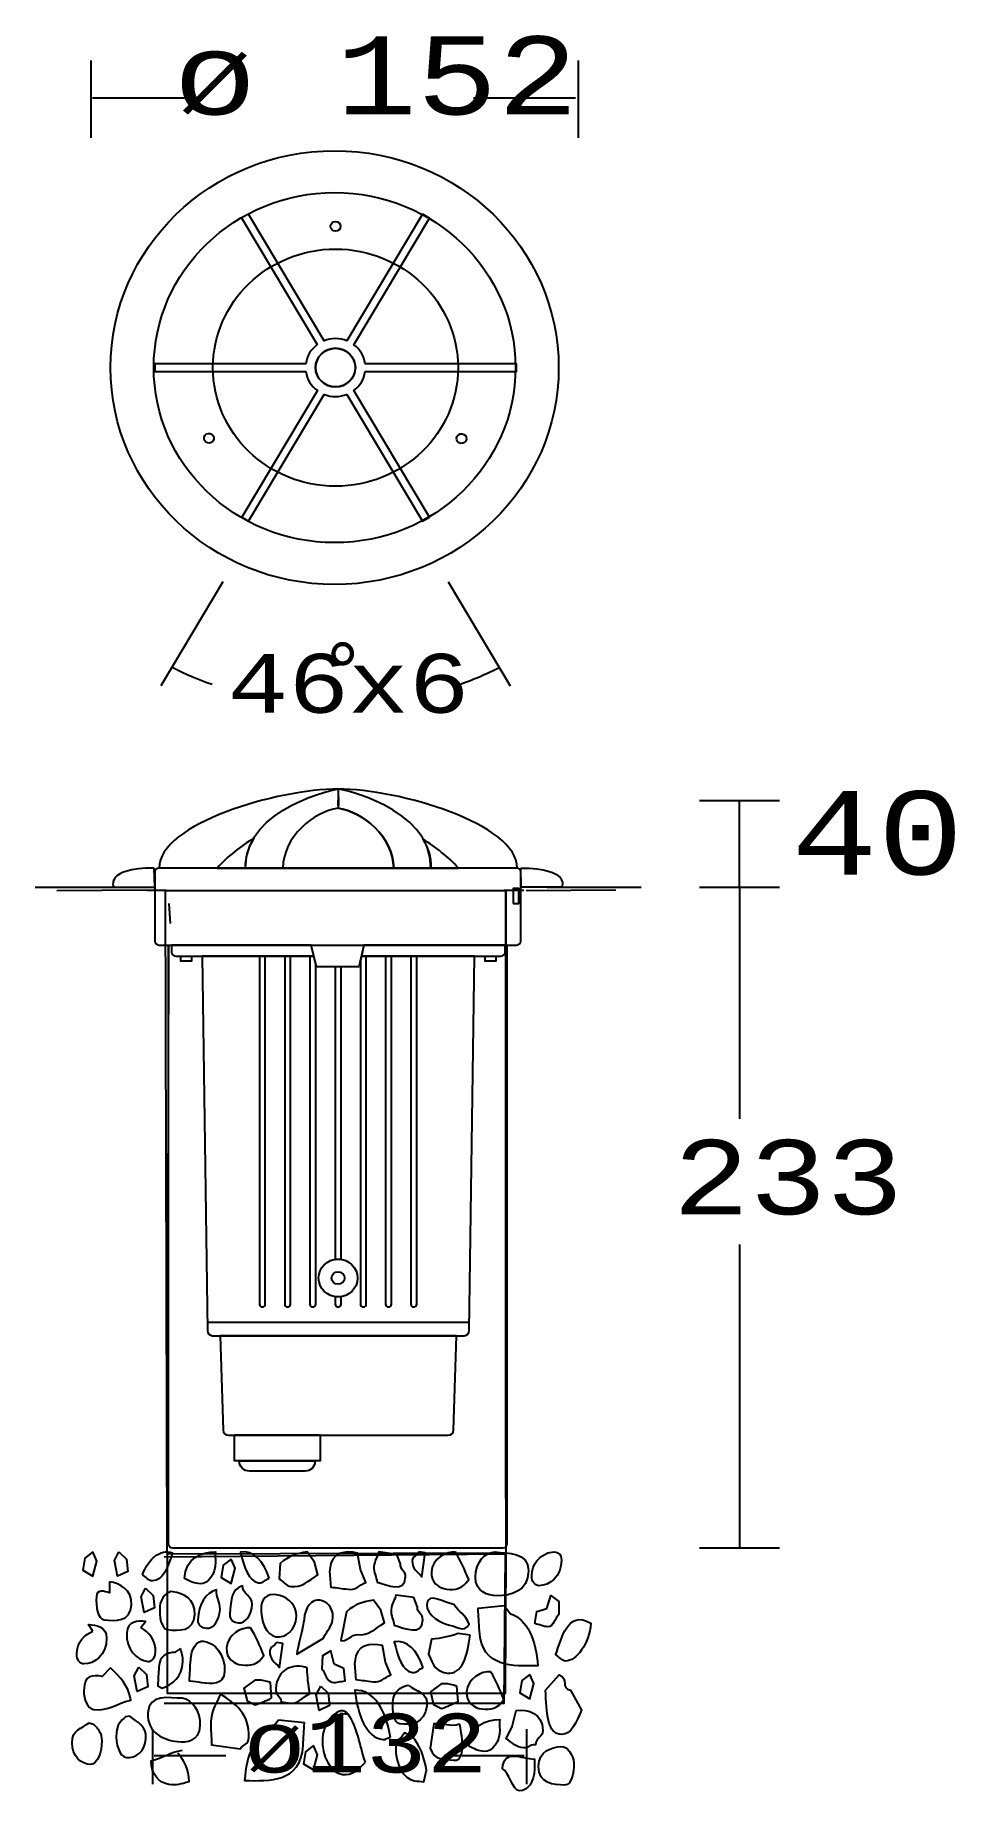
# Model space of a CAD drawing. Extents: x 29 to 158, y 38 to 285.
import ezdxf

# ---------------------------------------------------------------- set-up
doc = ezdxf.new("R2010")
doc.units = 0
doc.layers.add('LIVELLO_1', color=160, linetype='Continuous')
doc.styles.add('STD', font='txt')

# ---------------------------------------------------------------- blocks, each defined once
blk = doc.blocks.new('AI9-BLK2')
at = {"layer": 'LIVELLO_1', "color": 7}
blk.add_line((1.22, -5.87), (2.35, -6.02), dxfattribs=at)
for points in [[(-33.53, 16.79), (-34.66, 15.94), (-34.94, 14.23), (-33.53, 13.37), (-32.96, 15.51)], [(-29.89, 16.79), (-28.81, 15.79), (-28.62, 14.05), (-30.08, 13.39), (-30.52, 15.59)], [(-23.03, 16.51), (24.5, 16.68), (24.41, -3.12), (-23.04, -3.12)], [(-14.08, 15.78), (-15.21, 14.93), (-15.49, 13.22), (-14.08, 12.36), (-13.52, 14.5)], [(-26.13, 11.68), (-25.06, 10.68), (-24.87, 8.94), (-26.33, 8.27), (-26.77, 10.47)], [(-27.09, 0.58), (-26.01, -0.42), (-25.83, -2.16), (-27.29, -2.83), (-27.72, -0.62)], [(-1.51, -2.07), (-0.44, -3.08), (-0.26, -4.82), (-1.71, -5.48), (-2.15, -3.28)], [(27.89, -0.44), (26.76, -1.3), (26.48, -3), (27.89, -3.86), (28.45, -1.72)], [(-2.52, -10.44), (-3.66, -11.3), (-3.94, -13.01), (-2.52, -13.86), (-1.96, -11.72)]]:
    blk.add_lwpolyline(points, close=True, dxfattribs=at)
for points, knots in [([(30.42, 16.66), (29.31, 16.16), (28.16, 15.23), (28.16, 13.42), (28.16, 12.68), (28.65, 12.05), (29.14, 12.05), (30.7, 12.05), (32.35, 13.3), (32.35, 15.66), (32.35, 17.34), (30.42, 16.66), (30.42, 16.66)], [0, 0, 0, 0, 1, 1, 1, 2, 2, 2, 3, 3, 3, 4, 4, 4, 4]), ([(-26.58, 13.57), (-26.09, 13.36), (-25.73, 12.72), (-25.17, 12.72), (-23.69, 12.72), (-22.98, 14.64), (-22.35, 16.68), (-24.11, 17.21), (-25.66, 15.93), (-26.58, 13.57)], [0, 0, 0, 0, 1, 1, 1, 2, 2, 2, 3, 3, 3, 3]), ([(-20.66, 13.06), (-19.84, 12.69), (-19.31, 12.32), (-18.44, 12.32), (-17.3, 12.32), (-16.31, 13.62), (-16.31, 15.37), (-16.31, 15.93), (-16.35, 16.23), (-16.31, 16.79), (-18.24, 16.79), (-20.5, 15.99), (-20.66, 13.06)], [0, 0, 0, 0, 1, 1, 1, 2, 2, 2, 3, 3, 3, 4, 4, 4, 4]), ([(-8.74, 13.11), (-9.24, 12.96), (-9.63, 12.37), (-10.2, 12.44), (-11.67, 12.64), (-12.27, 14.65), (-12.78, 16.76), (-10.99, 17.06), (-9.52, 15.57), (-8.74, 13.11)], [0, 0, 0, 0, 1, 1, 1, 2, 2, 2, 3, 3, 3, 3]), ([(-2.38, 15.37), (-2.38, 15.37), (-1.91, 13.59), (-1.91, 13.59), (-3.24, 12.69), (-4.22, 11.75), (-5.69, 11.95), (-6.39, 12.04), (-6.72, 12.62), (-7.33, 13.02), (-7.33, 13.02), (-7.21, 15.15), (-7.21, 15.15), (-6.01, 16.28), (-4.86, 16.56), (-3.43, 16.79), (-3.43, 16.79), (-2.38, 15.37), (-2.38, 15.37)], [0, 0, 0, 0, 1, 1, 1, 2, 2, 2, 3, 3, 3, 4, 4, 4, 5, 5, 5, 6, 6, 6, 6]), ([(4.08, 14.31), (4.08, 14.31), (4.83, 12.5), (4.83, 12.5), (3.88, 12.09), (3.35, 11.41), (2.36, 11.54), (1.38, 11.67), (0.88, 11.73), (-0.1, 11.86), (-0.11, 12.83), (-0.29, 13.39), (-0.24, 14.35), (-0.1, 16.8), (2.05, 17.05), (3.65, 16.62), (3.65, 16.62), (4.08, 14.31), (4.08, 14.31)], [0, 0, 0, 0, 1, 1, 1, 2, 2, 2, 3, 3, 3, 4, 4, 4, 5, 5, 5, 6, 6, 6, 6]), ([(9.69, 15.11), (9.64, 14.26), (10.48, 14.14), (10.43, 13.29), (10.29, 10.95), (7.95, 12.12), (6.42, 12.54), (6.32, 13.3), (5.93, 13.89), (5.98, 14.74), (6.03, 15.59), (6.48, 16.07), (6.66, 16.79), (6.66, 16.79), (9.2, 16.46), (9.2, 16.46), (9.2, 16.46), (9.69, 15.11), (9.69, 15.11)], [0, 0, 0, 0, 1, 1, 1, 2, 2, 2, 3, 3, 3, 4, 4, 4, 5, 5, 5, 6, 6, 6, 6]), ([(12.29, 16.79), (12.29, 16.79), (13.2, 16.68), (13.2, 16.68), (13.2, 16.68), (12.72, 13.31), (12.72, 13.31), (12.13, 14.03), (11.3, 14.45), (11.37, 15.63), (11.41, 16.27), (12.12, 16.28), (12.29, 16.79)], [0, 0, 0, 0, 1, 1, 1, 2, 2, 2, 3, 3, 3, 4, 4, 4, 4]), ([(17.43, 16.78), (18.26, 15.48), (18.66, 14.43), (19.31, 12.91), (18.41, 11.59), (17.45, 11.41), (16.18, 11.57), (15.16, 11.71), (13.96, 12.43), (14.05, 13.98), (14.16, 15.84), (16.2, 16.94), (17.43, 16.78)], [0, 0, 0, 0, 1, 1, 1, 2, 2, 2, 3, 3, 3, 4, 4, 4, 4]), ([(23.01, 16.79), (21.61, 16.79), (20.25, 15.37), (20.25, 13.25), (20.25, 11.2), (21.98, 10.64), (23.33, 10.64), (25.22, 10.64), (27.69, 11.26), (27.69, 14.12), (27.69, 16.85), (24.81, 16.61), (23.01, 16.79)], [0, 0, 0, 0, 1, 1, 1, 2, 2, 2, 3, 3, 3, 4, 4, 4, 4]), ([(-31.19, 12.6), (-29.76, 12.35), (-27.99, 11.55), (-28.12, 9.38), (-28.26, 6.96), (-30.36, 7.06), (-31.95, 7.27), (-32.89, 7.39), (-33.12, 9.1), (-33.04, 10.53), (-32.98, 11.65), (-31.92, 11.22), (-31.19, 11.06), (-31.19, 11.06), (-31.19, 12.6), (-31.19, 12.6)], [0, 0, 0, 0, 1, 1, 1, 2, 2, 2, 3, 3, 3, 4, 4, 4, 5, 5, 5, 5]), ([(-22.28, 11.21), (-20.85, 10.96), (-19.08, 10.17), (-19.2, 8), (-19.34, 5.58), (-21.44, 5.67), (-23.04, 5.88), (-23.98, 6.01), (-24.21, 7.72), (-24.13, 9.15), (-24.06, 10.26), (-23.01, 11.38), (-22.28, 11.21)], [0, 0, 0, 0, 1, 1, 1, 2, 2, 2, 3, 3, 3, 4, 4, 4, 4]), ([(-15.66, 8.68), (-15.75, 7.13), (-16.6, 5.93), (-17.63, 6.07), (-18.16, 6.14), (-18.84, 6.42), (-18.8, 7.22), (-18.66, 9.52), (-17.63, 11.06), (-16.16, 11.49), (-16.22, 10.38), (-15.6, 9.8), (-15.66, 8.68)], [0, 0, 0, 0, 1, 1, 1, 2, 2, 2, 3, 3, 3, 4, 4, 4, 4]), ([(-11.14, 9.44), (-11.23, 7.89), (-12.08, 6.69), (-13.11, 6.82), (-13.64, 6.89), (-14.32, 7.18), (-14.28, 7.98), (-14.14, 10.27), (-13.97, 11.6), (-12.49, 12.03), (-12.56, 10.92), (-11.08, 10.55), (-11.14, 9.44)], [0, 0, 0, 0, 1, 1, 1, 2, 2, 2, 3, 3, 3, 4, 4, 4, 4]), ([(-4.92, 7.75), (-5.04, 5.71), (-6.46, 4.71), (-7.81, 4.88), (-9.16, 5.06), (-9.99, 7.11), (-9.87, 9.15), (-9.7, 12.13), (-4.75, 10.72), (-4.92, 7.75)], [0, 0, 0, 0, 1, 1, 1, 2, 2, 2, 3, 3, 3, 3]), ([(0.2, 7.63), (0.13, 6.25), (-0.61, 5.81), (-1.1, 4.69), (-1.1, 4.69), (-4.87, 2.42), (-4.87, 2.42), (-4.82, 3.27), (-3.9, 6.46), (-3.85, 7.31), (-3.75, 9.01), (-2.76, 10.17), (-1.64, 10.02), (-0.73, 9.9), (0.28, 9.01), (0.2, 7.63)], [0, 0, 0, 0, 1, 1, 1, 2, 2, 2, 3, 3, 3, 4, 4, 4, 5, 5, 5, 5]), ([(6.97, 8.61), (6.97, 8.61), (7.44, 6.83), (7.44, 6.83), (6.11, 5.93), (5.13, 4.99), (3.66, 5.18), (2.95, 5.27), (1.93, 3.95), (1.32, 4.35), (1.32, 4.35), (2.14, 8.39), (2.14, 8.39), (3.34, 9.52), (4.49, 9.79), (5.92, 10.03), (5.92, 10.03), (6.97, 8.61), (6.97, 8.61)], [0, 0, 0, 0, 1, 1, 1, 2, 2, 2, 3, 3, 3, 4, 4, 4, 5, 5, 5, 6, 6, 6, 6]), ([(12.1, 9.05), (12.05, 8.2), (12.89, 8.08), (12.84, 7.23), (12.71, 4.89), (10.37, 6.06), (8.83, 6.48), (8.73, 7.24), (8.34, 7.83), (8.39, 8.68), (8.44, 9.53), (8.89, 10.01), (9.08, 10.73), (9.08, 10.73), (11.61, 10.4), (11.61, 10.4), (11.61, 10.4), (12.1, 9.05), (12.1, 9.05)], [0, 0, 0, 0, 1, 1, 1, 2, 2, 2, 3, 3, 3, 4, 4, 4, 5, 5, 5, 6, 6, 6, 6]), ([(17.23, 9.42), (18.06, 8.12), (18.73, 8.17), (19.39, 6.65), (18.49, 5.33), (17.86, 6.36), (16.59, 6.52), (15.57, 6.66), (13.32, 7.87), (13.41, 9.42), (13.52, 11.28), (16, 9.58), (17.23, 9.42)], [0, 0, 0, 0, 1, 1, 1, 2, 2, 2, 3, 3, 3, 4, 4, 4, 4]), ([(30.29, 8.85), (30.29, 8.85), (28.88, 8.42), (28.88, 8.42), (28.88, 8.42), (28.6, 6.71), (28.6, 6.71), (29.3, 6.6), (29.73, 6.28), (30.43, 6.28), (31.21, 6.28), (31.42, 7.46), (31.99, 7.99), (31.99, 7.99), (31.99, 9.81), (31.99, 9.81), (31.99, 9.81), (30.86, 10.66), (30.86, 10.66), (30.86, 10.66), (30.29, 8.85), (30.29, 8.85)], [0, 0, 0, 0, 1, 1, 1, 2, 2, 2, 3, 3, 3, 4, 4, 4, 5, 5, 5, 6, 6, 6, 7, 7, 7, 7]), ([(24.28, 9.26), (24.28, 9.26), (20.62, 8.88), (20.62, 8.88), (20.69, 7.61), (20.73, 6.97), (20.8, 5.69), (21.1, 0.47), (25.55, 0.74), (29.02, 0.77), (28.81, 4.39), (27.51, 7.33), (25.2, 8.1), (25.2, 8.1), (24.28, 9.26), (24.28, 9.26)], [0, 0, 0, 0, 1, 1, 1, 2, 2, 2, 3, 3, 3, 4, 4, 4, 5, 5, 5, 5]), ([(31.51, 2.31), (32, 2.1), (32.36, 1.45), (32.92, 1.45), (34.4, 1.45), (36.3, 3.87), (36.46, 6.77), (33.14, 8.7), (32.43, 4.66), (31.51, 2.31)], [0, 0, 0, 0, 1, 1, 1, 2, 2, 2, 3, 3, 3, 3]), ([(-33.55, 5.64), (-34.66, 5.14), (-35.81, 4.21), (-35.81, 2.4), (-35.81, 1.66), (-35.32, 1.04), (-34.83, 1.04), (-33.26, 1.04), (-31.62, 2.28), (-31.62, 4.65), (-31.62, 6.32), (-33.06, 6.57), (-34.17, 6.57), (-34.17, 6.57), (-33.55, 5.64), (-33.55, 5.64)], [0, 0, 0, 0, 1, 1, 1, 2, 2, 2, 3, 3, 3, 4, 4, 4, 5, 5, 5, 5]), ([(-26.79, 6.16), (-25.72, 5.51), (-24.62, 4.44), (-24.73, 2.64), (-24.77, 1.89), (-25.3, 1.34), (-25.79, 1.4), (-27.34, 1.61), (-28.91, 3.07), (-28.77, 5.42), (-28.68, 7.09), (-27.23, 7.15), (-26.12, 7.01), (-26.12, 7.01), (-26.79, 6.16), (-26.79, 6.16)], [0, 0, 0, 0, 1, 1, 1, 2, 2, 2, 3, 3, 3, 4, 4, 4, 5, 5, 5, 5]), ([(-11.37, 6.11), (-10.54, 4.82), (-10.15, 3.76), (-9.49, 2.24), (-10.39, 0.93), (-11.35, 0.74), (-12.62, 0.91), (-13.65, 1.05), (-14.84, 1.76), (-14.75, 3.31), (-14.64, 5.17), (-12.6, 6.28), (-11.37, 6.11)], [0, 0, 0, 0, 1, 1, 1, 2, 2, 2, 3, 3, 3, 4, 4, 4, 4]), ([(19.49, 5.09), (19.17, 2.02), (18.31, -0.5), (16.27, -0.23), (14.87, -0.04), (14.34, 0.62), (13.67, 2.43), (13.67, 2.43), (14.07, 4.52), (14.07, 4.52), (15.57, 4.64), (16.36, 4.86), (17.8, 5.31), (17.8, 5.31), (19.49, 5.09), (19.49, 5.09)], [0, 0, 0, 0, 1, 1, 1, 2, 2, 2, 3, 3, 3, 4, 4, 4, 5, 5, 5, 5]), ([(-21.23, 3.24), (-21.06, 2.53), (-20.84, 2.13), (-20.88, 1.38), (-21.01, -0.85), (-22.34, -1.79), (-23.78, -2.35), (-23.78, -2.35), (-24.42, -2.02), (-24.42, -2.02), (-24.36, -0.97), (-24.33, -0.41), (-24.26, 0.64), (-24.18, 2.19), (-23.08, 2.67), (-22.04, 2.66), (-22.04, 2.66), (-21.23, 3.24), (-21.23, 3.24)], [0, 0, 0, 0, 1, 1, 1, 2, 2, 2, 3, 3, 3, 4, 4, 4, 5, 5, 5, 6, 6, 6, 6]), ([(-17.99, 4.24), (-18.94, 4.37), (-19.71, 3.1), (-19.79, 1.68), (-19.86, 0.5), (-19.9, -0.18), (-19.97, -1.36), (-19.27, -1.45), (-18.9, -1.5), (-18.21, -1.59), (-16.9, -1.77), (-15.14, -2), (-15.02, -0.02), (-14.88, 2.4), (-16.4, 4.03), (-17.99, 4.24)], [0, 0, 0, 0, 1, 1, 1, 2, 2, 2, 3, 3, 3, 4, 4, 4, 5, 5, 5, 5]), ([(-7.75, 4.05), (-7.75, 4.05), (-6.84, 3.92), (-6.84, 3.92), (-6.84, 3.92), (-7.32, 0.55), (-7.32, 0.55), (-7.92, 1.28), (-8.74, 1.71), (-8.67, 2.88), (-8.64, 3.52), (-7.93, 3.53), (-7.75, 4.05)], [0, 0, 0, 0, 1, 1, 1, 2, 2, 2, 3, 3, 3, 4, 4, 4, 4]), ([(0.38, 1), (0.38, 1), (1.76, 0.39), (1.76, 0.39), (1.76, 0.39), (1.94, -1.35), (1.94, -1.35), (1.23, -1.37), (0.79, -1.63), (0.09, -1.53), (-0.68, -1.43), (-0.82, -0.23), (-1.36, 0.37), (-1.36, 0.37), (-1.25, 2.18), (-1.25, 2.18), (-1.25, 2.18), (-0.08, 2.89), (-0.08, 2.89), (-0.08, 2.89), (0.38, 1), (0.38, 1)], [0, 0, 0, 0, 1, 1, 1, 2, 2, 2, 3, 3, 3, 4, 4, 4, 5, 5, 5, 6, 6, 6, 7, 7, 7, 7]), ([(7.59, 1.31), (7.59, 1.31), (8.34, -0.5), (8.34, -0.5), (7.39, -0.91), (6.86, -1.59), (5.88, -1.46), (4.89, -1.33), (4.4, -1.26), (3.41, -1.14), (3.4, -0.17), (3.22, 0.39), (3.27, 1.35), (3.41, 3.8), (5.56, 4.05), (7.16, 3.62), (7.16, 3.62), (7.59, 1.31), (7.59, 1.31)], [0, 0, 0, 0, 1, 1, 1, 2, 2, 2, 3, 3, 3, 4, 4, 4, 5, 5, 5, 6, 6, 6, 6]), ([(12.88, 0.51), (12.38, 0.37), (11.99, -0.23), (11.42, -0.15), (9.95, 0.04), (9.35, 2.05), (8.84, 4.16), (10.63, 4.46), (12.1, 2.98), (12.88, 0.51)], [0, 0, 0, 0, 1, 1, 1, 2, 2, 2, 3, 3, 3, 3]), ([(-31.04, 0.51), (-29.68, -0.92), (-28.65, -1.74), (-28.21, -4.05), (-30.3, -4.52), (-31.35, -5.63), (-33.4, -5.36), (-34.26, -5.24), (-34.88, -3.97), (-34.81, -2.67), (-34.68, -0.44), (-33.71, -0.52), (-32.23, -0.71), (-32.23, -0.71), (-31.04, 0.51), (-31.04, 0.51)], [0, 0, 0, 0, 1, 1, 1, 2, 2, 2, 3, 3, 3, 4, 4, 4, 5, 5, 5, 5]), ([(-3.4, 0.49), (-3.4, -0.9), (-3.24, -1.78), (-3.04, -3.09), (-4.13, -3.7), (-4.61, -4.6), (-5.74, -4.45), (-6.23, -4.38), (-6.58, -4.34), (-7.07, -4.27), (-7.1, -3.52), (-7.87, -3.31), (-7.82, -2.46), (-7.65, 0.42), (-5.27, 1.17), (-3.4, 0.49)], [0, 0, 0, 0, 1, 1, 1, 2, 2, 2, 3, 3, 3, 4, 4, 4, 5, 5, 5, 5]), ([(22.38, -0.07), (23.22, -1.37), (23.61, -2.42), (24.26, -3.94), (23.36, -5.26), (22.4, -5.45), (21.13, -5.28), (20.11, -5.14), (18.91, -4.42), (19, -2.87), (19.11, -1.01), (21.15, 0.09), (22.38, -0.07)], [0, 0, 0, 0, 1, 1, 1, 2, 2, 2, 3, 3, 3, 4, 4, 4, 4]), ([(-8.57, -1.57), (-8.57, -1.57), (-8.41, -3.74), (-8.41, -3.74), (-9.28, -4.16), (-9.87, -4.4), (-10.73, -4.71), (-10.73, -4.71), (-11.83, -4.14), (-11.83, -4.14), (-11.83, -4.14), (-12.3, -2.36), (-12.3, -2.36), (-12.3, -2.36), (-10.82, -1.27), (-10.82, -1.27), (-10.82, -1.27), (-9.89, -1.07), (-8.57, -1.57)], [0, 0, 0, 0, 1, 1, 1, 2, 2, 2, 3, 3, 3, 4, 4, 4, 5, 5, 5, 6, 6, 6, 6]), ([(10.77, -1.96), (9.83, -2.16), (8.73, -2.77), (8.65, -4.26), (8.58, -5.54), (8.76, -7.28), (9.6, -7.39), (11.22, -7.6), (13.08, -7.31), (13.43, -4.89), (13.68, -2.99), (11.86, -2.75), (10.77, -1.96)], [0, 0, 0, 0, 1, 1, 1, 2, 2, 2, 3, 3, 3, 4, 4, 4, 4]), ([(17.64, -2.08), (17.64, -2.08), (17.8, -4.24), (17.8, -4.24), (16.92, -4.66), (16.34, -4.9), (15.47, -5.22), (15.47, -5.22), (14.37, -4.64), (14.37, -4.64), (14.37, -4.64), (13.91, -2.87), (13.91, -2.87), (13.91, -2.87), (15.39, -1.78), (15.39, -1.78), (15.39, -1.78), (16.32, -1.58), (17.64, -2.08)], [0, 0, 0, 0, 1, 1, 1, 2, 2, 2, 3, 3, 3, 4, 4, 4, 5, 5, 5, 6, 6, 6, 6]), ([(30.11, -2.65), (30.25, -5.74), (30.31, -8.88), (32.36, -8.88), (33.77, -8.88), (34.4, -7.17), (35.18, -5.46), (35.18, -5.46), (33.62, -2.65), (33.62, -2.65), (32.14, -2.32), (33.44, -1.11), (32.03, -0.47), (32.03, -0.47), (30.11, -2.65), (30.11, -2.65)], [0, 0, 0, 0, 1, 1, 1, 2, 2, 2, 3, 3, 3, 4, 4, 4, 5, 5, 5, 5]), ([(-20.97, -3.79), (-19.58, -3.97), (-18.31, -5.57), (-18.44, -7.68), (-18.55, -9.73), (-20.31, -10.06), (-21.66, -9.88), (-23.54, -9.63), (-25.96, -8.68), (-25.8, -5.83), (-25.64, -3.11), (-22.79, -3.74), (-20.97, -3.79)], [0, 0, 0, 0, 1, 1, 1, 2, 2, 2, 3, 3, 3, 4, 4, 4, 4]), ([(-15.59, -3.21), (-13.6, -4.44), (-11.42, -6.02), (-11.62, -9.32), (-11.67, -10.28), (-12.38, -10.29), (-12.84, -10.87), (-12.84, -10.87), (-16.85, -10.34), (-16.85, -10.34), (-16.84, -9.05), (-17.01, -8.28), (-16.94, -7), (-16.84, -5.3), (-16.16, -4.53), (-15.59, -3.21)], [0, 0, 0, 0, 1, 1, 1, 2, 2, 2, 3, 3, 3, 4, 4, 4, 5, 5, 5, 5]), ([(4.79, -12.78), (3.66, -13.92), (2.91, -14.68), (1.57, -14.5), (-0.11, -14.27), (-1.4, -11.96), (-1.25, -9.4), (-1.11, -6.96), (1.23, -4.48), (2.35, -6.02), (3.72, -8.02), (3.88, -10.19), (4.79, -12.78)], [0, 0, 0, 0, 1, 1, 1, 2, 2, 2, 3, 3, 3, 4, 4, 4, 4]), ([(8.3, -9.31), (7.87, -9.26), (7.64, -9.66), (7.22, -9.6), (4.9, -9.29), (3.66, -6.13), (3.3, -2.65), (5.93, -2.56), (7.68, -5.37), (8.3, -9.31)], [0, 0, 0, 0, 1, 1, 1, 2, 2, 2, 3, 3, 3, 3]), ([(-34.04, -7.23), (-35.11, -7.98), (-36.47, -8.23), (-36.47, -10.03), (-36.47, -11.96), (-35.15, -13.08), (-33.88, -13.08), (-32.85, -13.08), (-32.28, -11.34), (-32.28, -9.78), (-32.28, -8.66), (-32.85, -8.04), (-33.43, -7.42), (-33.43, -7.42), (-34.04, -7.23), (-34.04, -7.23)], [0, 0, 0, 0, 1, 1, 1, 2, 2, 2, 3, 3, 3, 4, 4, 4, 5, 5, 5, 5]), ([(-28.33, -6.31), (-27.31, -7.19), (-25.98, -7.62), (-26.08, -9.42), (-26.19, -11.34), (-27.56, -12.28), (-28.84, -12.11), (-29.86, -11.98), (-30.33, -10.17), (-30.24, -8.62), (-30.18, -7.5), (-29.57, -6.96), (-28.96, -6.41), (-28.96, -6.41), (-28.33, -6.31), (-28.33, -6.31)], [0, 0, 0, 0, 1, 1, 1, 2, 2, 2, 3, 3, 3, 4, 4, 4, 5, 5, 5, 5]), ([(-7.46, -6.86), (-7.46, -6.86), (-3.8, -7.24), (-3.8, -7.24), (-3.87, -8.52), (-3.91, -9.16), (-3.98, -10.44), (-4.28, -15.65), (-8.73, -15.39), (-12.2, -15.36), (-11.99, -11.73), (-10.69, -8.8), (-8.38, -8.03), (-8.38, -8.03), (-7.46, -6.86), (-7.46, -6.86)], [0, 0, 0, 0, 1, 1, 1, 2, 2, 2, 3, 3, 3, 4, 4, 4, 5, 5, 5, 5]), ([(17.23, -12.5), (15.83, -12.31), (14.56, -12.62), (13.88, -10.81), (13.88, -10.81), (14.39, -7.37), (14.39, -7.37), (15.89, -7.25), (16.58, -7.88), (18.03, -7.43), (18.03, -7.43), (19.27, -12.77), (17.23, -12.5)], [0, 0, 0, 0, 1, 1, 1, 2, 2, 2, 3, 3, 3, 4, 4, 4, 4]), ([(19.31, -10.51), (20.13, -10.88), (20.66, -11.26), (21.53, -11.26), (22.67, -11.26), (23.66, -9.95), (23.66, -8.21), (23.66, -7.65), (23.62, -7.33), (23.66, -6.78), (21.73, -6.78), (19.47, -7.59), (19.31, -10.51)], [0, 0, 0, 0, 1, 1, 1, 2, 2, 2, 3, 3, 3, 4, 4, 4, 4]), ([(25.42, -7.76), (25.42, -7.76), (24.57, -9.47), (24.57, -9.47), (25.49, -10.01), (25.99, -10.75), (26.97, -10.75), (27.96, -10.75), (27.69, -10.33), (28.68, -10.33), (28.75, -9.36), (29.72, -9.26), (29.72, -8.3), (29.72, -5.84), (27.61, -5.3), (25.99, -5.52), (25.99, -5.52), (25.42, -7.76), (25.42, -7.76)], [0, 0, 0, 0, 1, 1, 1, 2, 2, 2, 3, 3, 3, 4, 4, 4, 5, 5, 5, 6, 6, 6, 6]), ([(11.39, -9.22), (12.53, -10.44), (12.94, -11.89), (13.39, -13.88), (13.39, -13.88), (13.01, -15.55), (13.01, -15.55), (12.52, -15.48), (12.16, -15.44), (11.67, -15.37), (10.13, -15.16), (8.91, -12.96), (9.04, -10.62), (9.1, -9.56), (9.82, -9.44), (10.29, -8.64), (10.29, -8.64), (11.39, -9.22), (11.39, -9.22)], [0, 0, 0, 0, 1, 1, 1, 2, 2, 2, 3, 3, 3, 4, 4, 4, 5, 5, 5, 6, 6, 6, 6]), ([(-21.58, -11.45), (-20.7, -12.62), (-20.15, -13.7), (-20.04, -15.52), (-21.1, -15.88), (-21.77, -16.04), (-22.87, -15.9), (-24.14, -15.73), (-25.39, -14.5), (-25.36, -12.57), (-23.6, -12.11), (-22.73, -11.36), (-20.94, -11.1)], [0, 0, 0, 0, 1, 1, 1, 2, 2, 2, 3, 3, 3, 4, 4, 4, 4]), ([(24.06, -13.71), (24.88, -14.08), (25.56, -16.81), (26.43, -16.81), (27.58, -16.81), (28.56, -15.5), (28.56, -13.76), (28.56, -13.2), (28.52, -12.89), (28.56, -12.33), (26.63, -12.33), (24.22, -10.78), (24.06, -13.71)], [0, 0, 0, 0, 1, 1, 1, 2, 2, 2, 3, 3, 3, 4, 4, 4, 4]), ([(32.36, -10.58), (30.92, -10.64), (29.12, -11.2), (29.12, -13.38), (29.12, -15.8), (31.21, -15.99), (32.81, -15.99), (33.76, -15.99), (34.08, -14.31), (34.08, -12.88), (34.08, -11.76), (33.1, -10.52), (32.36, -10.58)], [0, 0, 0, 0, 1, 1, 1, 2, 2, 2, 3, 3, 3, 4, 4, 4, 4])]:
    blk.add_open_spline(points, degree=3, knots=knots, dxfattribs=at)
blk = doc.blocks.new('AI9-BLK1')
at = {"layer": 'LIVELLO_1', "color": 7}
for p, q in [((-55.39, 108.74), (-55.39, 119.6)), ((13.12, 108.74), (13.12, 119.6)), ((-40.69, 114.32), (-55.17, 114.32)), ((12.72, 114.32), (-1.6, 114.32)), ((-36.87, 46.31), (-45.57, 31.67)), ((-5.18, 46.31), (3.52, 31.67)), ((30.16, 15.55), (41.38, 15.55)), ((35.77, 3.34), (35.77, 15.55)), ((-63.26, 3.34), (-50.05, 3.34)), ((-60.23, 2.89), (-47.57, 2.98)), ((-44.79, 2.88), (-47.54, 2.88)), ((5.46, 2.88), (2.71, 2.88)), ((2.9, -82.64), (2.9, 2.89)), ((5.79, 2.89), (18.37, 2.98)), ((8.72, 3.34), (21.93, 3.34)), ((30.16, 3.34), (41.38, 3.34)), ((35.77, 3.34), (35.77, -29.23)), ((-44.46, 1.07), (-44.27, -1.76)), ((-44.52, -4.84), (-44.68, -82.68)), ((35.77, -46.88), (35.77, -89.57)), ((-39.02, -57.81), (-2.26, -57.81)), ((30.16, -89.57), (41.38, -89.57)), ((-46.72, -122.81), (-46.72, -115.07)), ((5.89, -122.81), (5.89, -115.07)), ((-36.45, -118.79), (-46.51, -118.79)), ((5.49, -118.79), (-5.76, -118.79))]:
    blk.add_line(p, q, dxfattribs=at)
for points in [[(-44.68, -90.36), (-44.92, 2.88), (2.9, 2.88), (2.9, -90.32)], [(-44.68, -90.36), (-44.92, 2.88), (2.9, 2.88), (2.9, -90.32)], [(-45.1, -90.82), (2.83, -90.42), (2.65, -111.43), (-45.13, -111.43)]]:
    blk.add_lwpolyline(points, dxfattribs=at)
for points in [[(3.94, 1.07), (4.75, 1.07), (4.75, 3.15), (3.94, 3.15)], [(-24.43, -4.8), (-17.02, -4.8), (-17.76, -7.86), (-23.69, -7.86)], [(-42.75, -6.34), (-41.27, -6.34), (-41.27, -7.06), (-42.75, -7.06)], [(0.02, -6.34), (1.5, -6.34), (1.5, -7.06), (0.02, -7.06)], [(-35.25, -73.66), (-23.2, -73.66), (-23.2, -77.32), (-35.25, -77.32)]]:
    blk.add_lwpolyline(points, close=True, dxfattribs=at)
for centre, major_axis, ratio in [((-21.15, 76.42), (-31.5, 0), 0.968181), ((-21.15, 76.42), (-25.43, 0), 0.96802), ((-21.02, 96.29), (-0.701, 0), 0.969301), ((-21.03, 76.42), (-17.23, 0), 0.967993), ((-21.03, 76.42), (-2.8, 0), 0.968941), ((-38.82, 66.49), (-0.608, -0.341), 0.980083), ((-3.31, 66.44), (0.607, -0.34), 0.983884), ((-20.66, -51.61), (-2.74, 0), 0.968365), ((-20.66, -51.61), (-0.913, 0), 0.96915)]:
    blk.add_ellipse(centre, major_axis=major_axis, ratio=ratio, dxfattribs=at)
for points, knots in [([(-33.25, 98.02), (-33.25, 98.02), (-22.63, 80.19), (-22.63, 80.19), (-22.13, 80.39), (-21.59, 80.5), (-21.03, 80.5), (-20.45, 80.5), (-19.91, 80.39), (-19.41, 80.18), (-19.41, 80.18), (-8.78, 98.01), (-8.78, 98.01), (-8.78, 98.01), (-7.81, 97.46), (-7.81, 97.46), (-7.81, 97.46), (-18.44, 79.64), (-18.44, 79.64), (-17.59, 79), (-17.01, 78.05), (-16.86, 76.97), (-16.86, 76.97), (4.4, 76.97), (4.4, 76.97), (4.4, 76.97), (4.4, 76.42), (4.4, 76.42), (4.4, 76.42), (4.4, 75.88), (4.4, 75.88), (4.4, 75.88), (-16.86, 75.88), (-16.86, 75.88), (-17.01, 74.79), (-17.6, 73.84), (-18.46, 73.2), (-18.46, 73.2), (-7.83, 55.38), (-7.83, 55.38), (-7.83, 55.38), (-8.8, 54.83), (-8.8, 54.83), (-8.8, 54.83), (-19.43, 72.66), (-19.43, 72.66), (-19.92, 72.46), (-20.46, 72.35), (-21.03, 72.35), (-21.59, 72.35), (-22.12, 72.46), (-22.61, 72.65), (-22.61, 72.65), (-33.24, 54.83), (-33.24, 54.83), (-33.24, 54.83), (-34.21, 55.37), (-34.21, 55.37), (-34.21, 55.37), (-23.58, 73.19), (-23.58, 73.19), (-24.45, 73.83), (-25.05, 74.79), (-25.2, 75.88), (-25.2, 75.88), (-46.45, 75.88), (-46.45, 75.88), (-46.45, 75.88), (-46.45, 76.42), (-46.45, 76.42), (-46.45, 76.42), (-46.45, 76.97), (-46.45, 76.97), (-46.45, 76.97), (-25.2, 76.97), (-25.2, 76.97), (-25.05, 78.06), (-24.45, 79.01), (-23.6, 79.65), (-23.6, 79.65), (-34.22, 97.47), (-34.22, 97.47), (-34.22, 97.47), (-33.25, 98.02), (-33.25, 98.02)], [0, 0, 0, 0, 1, 1, 1, 2, 2, 2, 3, 3, 3, 4, 4, 4, 5, 5, 5, 6, 6, 6, 7, 7, 7, 8, 8, 8, 9, 9, 9, 10, 10, 10, 11, 11, 11, 12, 12, 12, 13, 13, 13, 14, 14, 14, 15, 15, 15, 16, 16, 16, 17, 17, 17, 18, 18, 18, 19, 19, 19, 20, 20, 20, 21, 21, 21, 22, 22, 22, 23, 23, 23, 24, 24, 24, 25, 25, 25, 26, 26, 26, 27, 27, 27, 28, 28, 28, 28]), ([(-33.25, 98.02), (-33.25, 98.02), (-22.63, 80.19), (-22.63, 80.19), (-22.13, 80.39), (-21.59, 80.5), (-21.03, 80.5), (-20.45, 80.5), (-19.91, 80.39), (-19.41, 80.18), (-19.41, 80.18), (-8.78, 98.01), (-8.78, 98.01), (-8.78, 98.01), (-7.81, 97.46), (-7.81, 97.46), (-7.81, 97.46), (-18.44, 79.64), (-18.44, 79.64), (-17.59, 79), (-17.01, 78.05), (-16.86, 76.97), (-16.86, 76.97), (4.4, 76.97), (4.4, 76.97), (4.4, 76.97), (4.4, 76.42), (4.4, 76.42), (4.4, 76.42), (4.4, 75.88), (4.4, 75.88), (4.4, 75.88), (-16.86, 75.88), (-16.86, 75.88), (-17.01, 74.79), (-17.6, 73.84), (-18.46, 73.2), (-18.46, 73.2), (-7.83, 55.38), (-7.83, 55.38), (-7.83, 55.38), (-8.8, 54.83), (-8.8, 54.83), (-8.8, 54.83), (-19.43, 72.66), (-19.43, 72.66), (-19.92, 72.46), (-20.46, 72.35), (-21.03, 72.35), (-21.59, 72.35), (-22.12, 72.46), (-22.61, 72.65), (-22.61, 72.65), (-33.24, 54.83), (-33.24, 54.83), (-33.24, 54.83), (-34.21, 55.37), (-34.21, 55.37), (-34.21, 55.37), (-23.58, 73.19), (-23.58, 73.19), (-24.45, 73.83), (-25.05, 74.79), (-25.2, 75.88), (-25.2, 75.88), (-46.45, 75.88), (-46.45, 75.88), (-46.45, 75.88), (-46.45, 76.42), (-46.45, 76.42), (-46.45, 76.42), (-46.45, 76.97), (-46.45, 76.97), (-46.45, 76.97), (-25.2, 76.97), (-25.2, 76.97), (-25.05, 78.06), (-24.45, 79.01), (-23.6, 79.65), (-23.6, 79.65), (-34.22, 97.47), (-34.22, 97.47), (-34.22, 97.47), (-33.25, 98.02), (-33.25, 98.02)], [0, 0, 0, 0, 1, 1, 1, 2, 2, 2, 3, 3, 3, 4, 4, 4, 5, 5, 5, 6, 6, 6, 7, 7, 7, 8, 8, 8, 9, 9, 9, 10, 10, 10, 11, 11, 11, 12, 12, 12, 13, 13, 13, 14, 14, 14, 15, 15, 15, 16, 16, 16, 17, 17, 17, 18, 18, 18, 19, 19, 19, 20, 20, 20, 21, 21, 21, 22, 22, 22, 23, 23, 23, 24, 24, 24, 25, 25, 25, 26, 26, 26, 27, 27, 27, 28, 28, 28, 28]), ([(-23.83, 76.42), (-23.83, 77.92), (-22.58, 79.14), (-21.03, 79.14), (-19.48, 79.14), (-18.22, 77.92), (-18.22, 76.42), (-18.22, 74.92), (-19.48, 73.71), (-21.03, 73.71), (-22.58, 73.71), (-23.83, 74.92), (-23.83, 76.42)], [0, 0, 0, 0, 1, 1, 1, 2, 2, 2, 3, 3, 3, 4, 4, 4, 4]), ([(4.53, 6.03), (4.53, 12.32), (-12.22, 17.16), (-20.65, 17.16), (-29.07, 17.16), (-45.83, 12.32), (-45.83, 6.03)], [0, 0, 0, 0, 1, 1, 1, 2, 2, 2, 2]), ([(-28.45, 6.03), (-28.29, 10.5), (-24.22, 13.91), (-20.65, 14.48), (-20.71, 14.48), (-20.65, 17.16), (-20.65, 17.16), (-20.65, 17.16), (-33.69, 14.81), (-33.69, 6.03), (-33.69, 6.03), (-28.45, 6.03), (-28.45, 6.03)], [0, 0, 0, 0, 1, 1, 1, 2, 2, 2, 3, 3, 3, 4, 4, 4, 4]), ([(-12.84, 6.03), (-13, 10.5), (-17.08, 13.91), (-20.65, 14.48), (-20.58, 14.48), (-20.65, 17.16), (-20.65, 17.16), (-20.65, 17.16), (-7.6, 14.81), (-7.6, 6.03), (-7.6, 6.03), (-12.84, 6.03), (-12.84, 6.03)], [0, 0, 0, 0, 1, 1, 1, 2, 2, 2, 3, 3, 3, 4, 4, 4, 4]), ([(-37.68, 6.03), (-36.17, 7.68), (-34.4, 9.1), (-32.44, 10.25), (-33.21, 9.11), (-33.69, 7.71), (-33.69, 6.03), (-33.69, 6.03), (-28.45, 6.03), (-28.45, 6.03), (-28.29, 10.5), (-24.22, 13.91), (-20.65, 14.48), (-17.08, 13.91), (-13, 10.5), (-12.84, 6.03), (-12.84, 6.03), (-7.6, 6.03), (-7.6, 6.03), (-7.6, 7.66), (-8.05, 9), (-8.77, 10.12), (-6.9, 9), (-5.2, 7.62), (-3.74, 6.03), (-3.74, 6.03), (-37.68, 6.03), (-37.68, 6.03)], [0, 0, 0, 0, 1, 1, 1, 2, 2, 2, 3, 3, 3, 4, 4, 4, 5, 5, 5, 6, 6, 6, 7, 7, 7, 8, 8, 8, 9, 9, 9, 9]), ([(-46.51, 6.05), (-46.51, 6.05), (-46.44, 3.34), (-46.44, 3.34), (-46.44, 3.34), (-52.21, 3.34), (-52.21, 3.34), (-52.21, 3.34), (-53.56, 6.05), (-46.51, 6.05)], [0, 0, 0, 0, 1, 1, 1, 2, 2, 2, 3, 3, 3, 3]), ([(-45.84, 6.03), (-45.84, 6.03), (4.42, 6.03), (4.42, 6.03), (4.75, 6.03), (5.01, 5.78), (5.01, 5.46), (5.01, 5.46), (5.01, -4.22), (5.01, -4.22), (5.01, -4.54), (4.75, -4.8), (4.42, -4.8), (4.42, -4.8), (-45.84, -4.8), (-45.84, -4.8), (-46.17, -4.8), (-46.44, -4.54), (-46.44, -4.22), (-46.44, -4.22), (-46.44, 5.46), (-46.44, 5.46), (-46.44, 5.78), (-46.17, 6.03), (-45.84, 6.03)], [0, 0, 0, 0, 1, 1, 1, 2, 2, 2, 3, 3, 3, 4, 4, 4, 5, 5, 5, 6, 6, 6, 7, 7, 7, 8, 8, 8, 8]), ([(5.02, 6.05), (5.02, 6.05), (5.1, 3.34), (5.1, 3.34), (5.1, 3.34), (10.79, 3.34), (10.79, 3.34), (10.79, 3.34), (12.06, 6.05), (5.02, 6.05)], [0, 0, 0, 0, 1, 1, 1, 2, 2, 2, 3, 3, 3, 3]), ([(3.08, -4.8), (3.08, -4.8), (3.08, -89.02), (3.08, -89.02), (3.08, -89.34), (2.82, -89.59), (2.49, -89.59), (2.49, -89.59), (-43.92, -89.59), (-43.92, -89.59), (-44.25, -89.59), (-44.51, -89.34), (-44.51, -89.02), (-44.51, -89.02), (-44.51, -4.8), (-44.51, -4.8)], [0, 0, 0, 0, 1, 1, 1, 2, 2, 2, 3, 3, 3, 4, 4, 4, 5, 5, 5, 5]), ([(-43.49, -6.34), (-43.82, -6.34), (-44.08, -6.08), (-44.08, -5.77), (-44.08, -5.77), (-44.08, -4.8), (-44.08, -4.8), (-44.08, -4.8), (-24.43, -4.8), (-24.43, -4.8), (-24.43, -4.8), (-24.06, -6.34), (-24.06, -6.34), (-24.06, -6.34), (-43.49, -6.34), (-43.49, -6.34)], [0, 0, 0, 0, 1, 1, 1, 2, 2, 2, 3, 3, 3, 4, 4, 4, 5, 5, 5, 5]), ([(-17.02, -4.8), (-17.02, -4.8), (2.83, -4.8), (2.83, -4.8), (2.83, -4.8), (2.83, -5.77), (2.83, -5.77), (2.83, -6.08), (2.57, -6.34), (2.24, -6.34), (2.24, -6.34), (-17.39, -6.34), (-17.39, -6.34), (-17.39, -6.34), (-17.02, -4.8), (-17.02, -4.8)], [0, 0, 0, 0, 1, 1, 1, 2, 2, 2, 3, 3, 3, 4, 4, 4, 5, 5, 5, 5]), ([(-9.6, -6.34), (-9.6, -6.34), (-1.47, -6.34), (-1.47, -6.34), (-1.47, -6.34), (-2.21, -59), (-2.21, -59), (-2.21, -59.4), (-2.54, -59.72), (-2.95, -59.72), (-2.95, -59.72), (-38.3, -59.72), (-38.3, -59.72), (-38.71, -59.72), (-39.04, -59.4), (-39.04, -59), (-39.04, -59), (-39.78, -6.34), (-39.78, -6.34), (-39.78, -6.34), (-31.72, -6.34), (-31.72, -6.34), (-31.72, -6.34), (-24.06, -6.34), (-24.06, -6.34), (-24.06, -6.34), (-23.69, -7.86), (-23.69, -7.86), (-23.69, -7.86), (-17.76, -7.86), (-17.76, -7.86), (-17.76, -7.86), (-17.39, -6.34), (-17.39, -6.34), (-17.39, -6.34), (-9.6, -6.34), (-9.6, -6.34)], [0, 0, 0, 0, 1, 1, 1, 2, 2, 2, 3, 3, 3, 4, 4, 4, 5, 5, 5, 6, 6, 6, 7, 7, 7, 8, 8, 8, 9, 9, 9, 10, 10, 10, 11, 11, 11, 12, 12, 12, 12]), ([(-30.9, -6.34), (-30.9, -6.34), (-30.9, -55.29), (-30.9, -55.29), (-30.9, -55.5), (-31.08, -55.68), (-31.32, -55.68), (-31.54, -55.68), (-31.72, -55.5), (-31.72, -55.29), (-31.72, -55.29), (-31.72, -6.34), (-31.72, -6.34), (-31.72, -6.34), (-30.9, -6.34), (-30.9, -6.34)], [0, 0, 0, 0, 1, 1, 1, 2, 2, 2, 3, 3, 3, 4, 4, 4, 5, 5, 5, 5]), ([(-27.35, -6.34), (-27.35, -6.34), (-27.35, -55.29), (-27.35, -55.29), (-27.35, -55.5), (-27.53, -55.68), (-27.77, -55.68), (-27.99, -55.68), (-28.17, -55.5), (-28.17, -55.29), (-28.17, -55.29), (-28.17, -6.34), (-28.17, -6.34), (-28.17, -6.34), (-27.35, -6.34), (-27.35, -6.34)], [0, 0, 0, 0, 1, 1, 1, 2, 2, 2, 3, 3, 3, 4, 4, 4, 5, 5, 5, 5]), ([(-23.8, -7.43), (-23.8, -7.43), (-23.8, -55.29), (-23.8, -55.29), (-23.8, -55.5), (-23.98, -55.68), (-24.23, -55.68), (-24.45, -55.68), (-24.62, -55.5), (-24.62, -55.29), (-24.62, -55.29), (-24.62, -6.34), (-24.62, -6.34), (-24.62, -6.34), (-24.08, -6.34), (-24.08, -6.34), (-24.08, -6.34), (-23.8, -7.43), (-23.8, -7.43)], [0, 0, 0, 0, 1, 1, 1, 2, 2, 2, 3, 3, 3, 4, 4, 4, 5, 5, 5, 6, 6, 6, 6]), ([(-16.7, -6.34), (-16.7, -6.34), (-16.7, -55.29), (-16.7, -55.29), (-16.7, -55.5), (-16.88, -55.68), (-17.13, -55.68), (-17.35, -55.68), (-17.53, -55.5), (-17.53, -55.29), (-17.53, -55.29), (-17.53, -6.97), (-17.53, -6.97), (-17.53, -6.97), (-17.37, -6.34), (-17.37, -6.34), (-17.37, -6.34), (-16.7, -6.34), (-16.7, -6.34)], [0, 0, 0, 0, 1, 1, 1, 2, 2, 2, 3, 3, 3, 4, 4, 4, 5, 5, 5, 6, 6, 6, 6]), ([(-13.15, -6.34), (-13.15, -6.34), (-13.15, -55.29), (-13.15, -55.29), (-13.15, -55.5), (-13.33, -55.68), (-13.58, -55.68), (-13.8, -55.68), (-13.98, -55.5), (-13.98, -55.29), (-13.98, -55.29), (-13.98, -6.34), (-13.98, -6.34), (-13.98, -6.34), (-13.15, -6.34), (-13.15, -6.34)], [0, 0, 0, 0, 1, 1, 1, 2, 2, 2, 3, 3, 3, 4, 4, 4, 5, 5, 5, 5]), ([(-9.6, -6.34), (-9.6, -6.34), (-9.6, -55.29), (-9.6, -55.29), (-9.6, -55.5), (-9.79, -55.68), (-10.03, -55.68), (-10.25, -55.68), (-10.43, -55.5), (-10.43, -55.29), (-10.43, -55.29), (-10.43, -6.34), (-10.43, -6.34), (-10.43, -6.34), (-9.6, -6.34), (-9.6, -6.34)], [0, 0, 0, 0, 1, 1, 1, 2, 2, 2, 3, 3, 3, 4, 4, 4, 5, 5, 5, 5]), ([(-20.25, -7.86), (-20.25, -7.86), (-20.25, -48.99), (-20.25, -48.99), (-20.39, -48.97), (-20.52, -48.96), (-20.66, -48.96), (-20.8, -48.96), (-20.94, -48.97), (-21.08, -48.99), (-21.08, -48.99), (-21.08, -7.86), (-21.08, -7.86), (-21.08, -7.86), (-20.25, -7.86), (-20.25, -7.86)], [0, 0, 0, 0, 1, 1, 1, 2, 2, 2, 3, 3, 3, 4, 4, 4, 5, 5, 5, 5]), ([(-20.25, -54.24), (-20.25, -54.24), (-20.25, -55.29), (-20.25, -55.29), (-20.25, -55.5), (-20.43, -55.68), (-20.68, -55.68), (-20.9, -55.68), (-21.08, -55.5), (-21.08, -55.29), (-21.08, -55.29), (-21.08, -54.24), (-21.08, -54.24), (-20.94, -54.25), (-20.8, -54.26), (-20.66, -54.26), (-20.52, -54.26), (-20.39, -54.25), (-20.25, -54.24)], [0, 0, 0, 0, 1, 1, 1, 2, 2, 2, 3, 3, 3, 4, 4, 4, 5, 5, 5, 6, 6, 6, 6]), ([(-4.03, -59.72), (-4.03, -59.72), (-4.43, -73), (-4.43, -73), (-4.43, -73.4), (-4.76, -73.72), (-5.17, -73.72), (-5.17, -73.72), (-36.08, -73.72), (-36.08, -73.72), (-36.49, -73.72), (-36.82, -73.4), (-36.82, -73), (-36.82, -73), (-37.22, -59.72), (-37.22, -59.72), (-37.22, -59.72), (-4.03, -59.72), (-4.03, -59.72)], [0, 0, 0, 0, 1, 1, 1, 2, 2, 2, 3, 3, 3, 4, 4, 4, 5, 5, 5, 6, 6, 6, 6]), ([(-34.53, -77.32), (-34.53, -77.32), (-34.53, -77.42), (-34.53, -77.42), (-34.53, -78.17), (-33.91, -78.77), (-33.14, -78.77), (-33.14, -78.77), (-25.3, -78.77), (-25.3, -78.77), (-24.53, -78.77), (-23.91, -78.17), (-23.91, -77.42), (-23.91, -77.42), (-23.91, -77.32), (-23.91, -77.32), (-23.91, -77.32), (-34.53, -77.32), (-34.53, -77.32)], [0, 0, 0, 0, 1, 1, 1, 2, 2, 2, 3, 3, 3, 4, 4, 4, 5, 5, 5, 6, 6, 6, 6])]:
    blk.add_open_spline(points, degree=3, knots=knots, dxfattribs=at)
for points in [[(-38.39, 31.85), (-40.28, 32.52), (-42.16, 33.3), (-43.92, 34.18)], [(-4.33, 31.6), (-2.18, 32.33), (-0.12, 33.19), (1.87, 34.18)]]:
    blk.add_open_spline(points, degree=3, dxfattribs=at)
blk.add_blockref('AI9-BLK2', (-21.6, -106.93), dxfattribs=at)
at = {"layer": 'LIVELLO_1', "color": 7, "attachment_point": 1, "style": 'STD'}
for s, insert, char_height in [('\\fCourier|b0|i0;\\H10.9899;\\W1.03;\\C7;ø 152', (-43.64, 123.01), 10.9899), ('\\fSymbol|b0|i0;\\H8.2770;\\W1.03;\\C7;°', (-22.29, 37.73), 8.277), ('\\fCourier|b0|i0;\\H8.2770;\\W1.03;\\C7;46', (-36.2, 36.16), 8.277), ('\\fCourier|b0|i0;\\H8.2770;\\W1.03;\\C7;x6', (-19.28, 36.16), 8.277), ('\\fCourier|b0|i0;\\H11.7376;\\W1.03;\\C7;40', (43.07, 16.86), 11.7376), ('\\fCourier|b0|i0;\\H10.4609;\\W1.03;\\C7;233', (26.39, -32.19), 10.4609), ('\\fCourier|b0|i0;\\H8.2770;\\W1.03;\\C7;ø132', (-33.85, -112.87), 8.277)]:
    blk.add_mtext(s, dxfattribs=dict(at, insert=insert, char_height=char_height))

msp = doc.modelspace()

# ---------------------------------------------------------------- block references
at = {"layer": 'LIVELLO_1', "color": 7}
msp.add_blockref('AI9-BLK1', (92.387815, 162.121198), dxfattribs=at)

doc.saveas('drawing.dxf')
